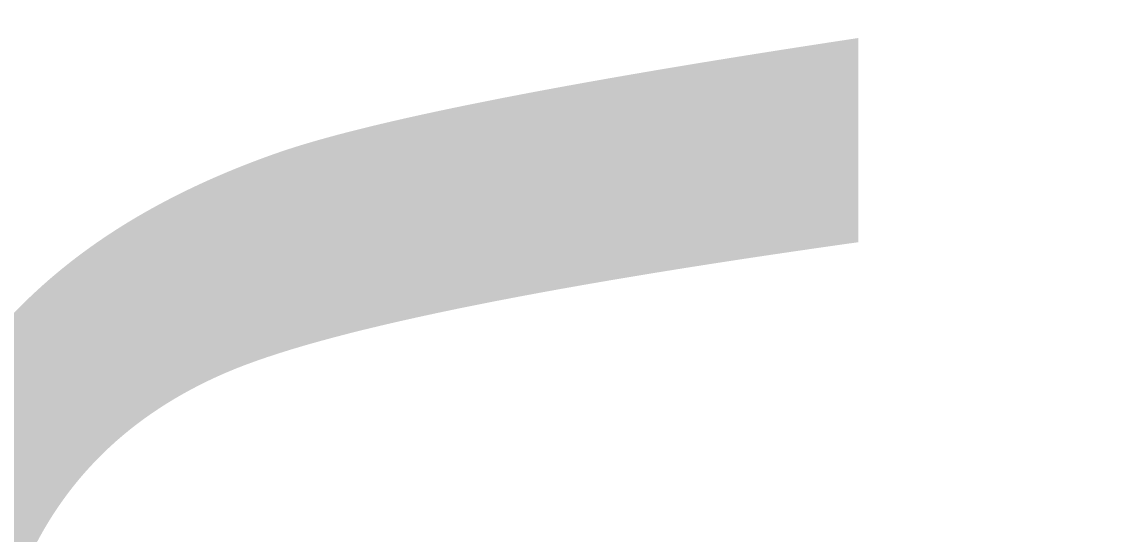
# Model space of a CAD drawing. Header units: millimetres. Extents: x -112426 to 8831, y 1218 to 38707.
# Drawn here: x 2560.16 to 2603.13, y 2268.49 to 2288.55 of the extents above; entities that cross this region are included whole.
import ezdxf
from ezdxf.enums import TextEntityAlignment as Align

# ---------------------------------------------------------------- set-up
doc = ezdxf.new("R2018")
doc.units = ezdxf.units.MM
doc.layers.add('Размеры на чертеже', color=250, linetype='Continuous', lineweight=25)
doc.styles.add('-ISOCPEUR-', font='isocpeur.ttf')
doc.styles.get("Standard").update_dxf_attribs({"font": 'arial.ttf'})

# ---------------------------------------------------------------- blocks, each defined once
blk = doc.blocks.new('*U168')
at = {"style": '-ISOCPEUR-'}
blk.add_attdef('РАЗРАБОТАЛ', text='', height=2.5, dxfattribs=at).set_placement((250.501, -264.224), align=Align.MIDDLE_LEFT)
at = {"style": '-ISOCPEUR-', "flags": 8}
for tag, height, p in [('ДАТА', 2.5, (290.074, -264.402)), ('ДАТА1', 2.5, (290.074, -269.402)), ('ЛИСТ', 3, (386.388, -271.915)), ('ЛИСТОВ', 3, (403.888, -271.915)), ('ФОРМАТ', 3, (380.972, -294.745))]:
    blk.add_attdef(tag, text='', height=height, dxfattribs=at).set_placement(p, align=Align.MIDDLE_CENTER)
at = {"style": '-ISOCPEUR-'}
blk.add_attdef('ПРОВЕРИЛ', (250.749, -270.729), '', height=2.5, dxfattribs=at)
at = {"lineweight": 30, "flags": 104}
blk.add_attdef('ИМЯ_ЧЕРТЕЖА', text='', height=3, dxfattribs=at).set_placement((333.627, -284.125), align=Align.MIDDLE_CENTER)

msp = doc.modelspace()

# ---------------------------------------------------------------- block references
at = {"layer": 'Размеры на чертеже', "lineweight": 90}
ref = msp.add_blockref('*U168', (1684.612, 2568.059), dxfattribs=at)
lines = msp.add_mtext('Общие данные (начало)', dxfattribs={"layer": '0', "insert": (2018.239, 2283.934), "char_height": 70, "attachment_point": 1})
ref.add_attrib('ИМЯ_ЧЕРТЕЖА', '', (2018.239, 2283.934), dxfattribs={"flags": 104}).embed_mtext(lines)
ref = msp.add_blockref('*U168', (2139.152, 2567.428), dxfattribs=at)
lines = msp.add_mtext('Общие данные (окончание)', dxfattribs={"layer": '0', "insert": (2472.779, 2283.303), "char_height": 70, "attachment_point": 1})
ref.add_attrib('ИМЯ_ЧЕРТЕЖА', '', (2472.779, 2283.303), dxfattribs={"flags": 104}).embed_mtext(lines)

doc.saveas('drawing.dxf')
